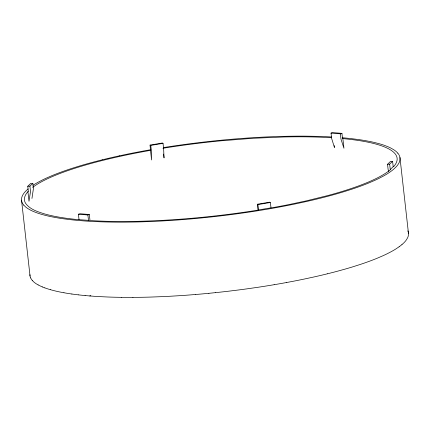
<?xml version="1.0" encoding="UTF-8"?>
<svg xmlns="http://www.w3.org/2000/svg" width="430" height="430" viewBox="0 0 430 430"><rect width="100%" height="100%" fill="white"/><g stroke="black" fill="none" stroke-linecap="round" stroke-linejoin="round"><path stroke-width="0.64" d="M31.954 198.445L33.416 188.657L32.82 183.309L30.713 183.422L27.762 186.265L28.364 191.619L27.918 191.646A187.491 37.061 -6.4 0 0 25.752 203.535C30.17 209.501 37.754 211.753 44.532 213.903A187.491 37.061 -6.4 0 0 78.701 219.676L88.494 220.332L87.892 214.978L89.327 214.495L89.929 219.848M27.762 186.265L29.906 186.12L32.82 183.309M389.65 164.163L390.252 169.517L393.197 166.673L392.595 161.32L389.65 164.163L387.543 164.276L388.139 169.63L388.822 171.414M387.543 164.276L390.456 161.465L392.595 161.32M28.058 188.947L25.725 191.124A189.823 37.517 -6.4 0 0 23.897 193.269L22.962 194.677A190.425 37.641 -6.4 0 0 21.78 197.44L21.5 199.45A189.506 37.458 -6.4 0 0 21.736 201.407L22.183 202.675A190.469 37.647 -6.4 0 0 23.736 205.126M401.937 244.584L403.555 243.133A190.393 37.63 -6.4 0 0 406.103 240.262L407.42 238.155A189.791 37.512 -6.4 0 0 408.221 236.097L408.5 234.081A189.786 37.512 -6.4 0 0 408.263 232.125L407.817 230.856M399.104 246.793L395.772 249.018A190.393 37.63 -6.4 0 1 390.585 252.007L387.677 253.506A189.786 37.512 -6.4 0 1 382.926 255.759L377.728 258.005A190.393 37.63 -6.4 0 1 370.128 260.988L366.048 262.467A189.791 37.512 -6.4 0 1 359.593 264.665L352.756 266.837A189.797 37.512 -6.4 0 1 345.553 268.976L338.007 271.072A190.393 37.63 -6.4 0 1 327.44 273.792M33.062 185.26L34.223 184.513A189.506 37.458 -6.4 0 1 38.039 182.277L42.323 180.025A189.582 37.474 -6.4 0 1 47.074 177.773L52.272 175.526A190.35 37.625 -6.4 0 1 59.872 172.548L63.952 171.065A190.624 37.679 -6.4 0 1 72.643 168.141L77.244 166.695A190.425 37.641 -6.4 0 1 86.924 163.851L91.993 162.459A190.35 37.625 -6.4 0 1 102.55 159.74M334.234 145.576L334.449 147.506L331.632 138.439L331.03 133.09L332.471 132.607L341.936 133.359L342.538 138.713L342.861 138.611A187.491 37.061 -6.4 0 1 393.644 166.641L393.197 166.673M88.494 220.332L88.193 220.434A187.491 37.061 -6.4 0 0 258.607 210.023L257.892 204.599L257.328 204.239L257.93 209.587M85.075 295.555L89.816 295.964L90.811 295.641M79.023 219.579L78.421 214.226L79.969 213.753L89.327 214.495M331.03 133.09L340.388 133.832L341.936 133.359M102.566 159.734L108.048 158.407M327.434 273.797L321.952 275.125A189.797 37.512 -6.4 0 1 313.486 277.065L304.768 278.946A190.393 37.63 -6.4 0 1 292.792 281.349L286.649 282.505M119.389 155.832L125.232 154.585A189.823 37.517 -6.4 0 1 134.187 152.768L143.346 151.027A189.506 37.458 -6.4 0 1 150.812 149.688M32.68 187.351A187.491 37.061 -6.4 0 1 150.505 150.36L150.049 145.077L162.47 142.986L163.029 143.351L163.631 148.699L164.034 157.917L163.604 154.053M150.049 145.077L150.758 145.415L163.029 143.351M390.252 169.517L390.687 169.495A187.491 37.061 -6.4 0 1 366.849 182.707L363.2 184.174A187.491 37.061 -6.4 0 1 327.735 195.569L306.407 200.842L289.159 204.524A187.491 37.061 -6.4 0 1 271.056 207.926L270.309 202.508L257.892 204.599M270.911 207.857L258.489 209.947M274.152 284.708L267.793 285.751A189.791 37.512 -6.4 0 1 258.156 287.251L248.406 288.654A189.791 37.512 -6.4 0 1 238.58 289.971L228.696 291.185A190.393 37.63 -6.4 0 1 215.511 292.642M257.328 204.239L269.605 202.17L270.309 202.508M215.489 292.647L208.883 293.308M195.725 294.491L189.184 295.007A189.791 37.512 -6.4 0 1 179.444 295.695L169.818 296.265A189.791 37.512 -6.4 0 1 160.32 296.716L150.989 297.06A189.791 37.512 -6.4 0 1 141.841 297.281L132.908 297.388M121.368 297.345L115.772 297.243A189.791 37.512 -6.4 0 1 107.618 296.996L99.771 296.63A189.791 37.512 -6.4 0 1 92.246 296.146L89.816 295.964M87.892 214.978L78.421 214.226M342.576 137.767L344.925 137.976A189.829 37.523 -6.4 0 1 351.729 138.686L358.147 139.503A190.571 37.668 -6.4 0 1 366.075 140.766L369.757 141.465A189.506 37.458 -6.4 0 1 374.917 142.604L379.625 143.84A189.759 37.507 -6.4 0 1 383.872 145.173L387.64 146.603A189.501 37.458 -6.4 0 1 390.929 148.119L393.724 149.721A190.469 37.647 -6.4 0 1 396.664 151.978L397.798 153.155M78.271 294.846L71.853 294.029M63.925 292.765L60.243 292.067A190.393 37.63 -6.4 0 1 53.514 290.524L50.374 289.691M44.817 287.89L42.355 286.934M38.087 284.891L36.276 283.816A189.791 37.512 -6.4 0 1 33.986 282.134L32.202 280.376M23.763 205.131L25.547 206.889A189.517 37.458 -6.4 0 0 27.837 208.572L30.632 210.173A190.119 37.577 -6.4 0 0 33.916 211.689L36.378 212.651A190.388 37.63 -6.4 0 0 41.936 214.446L45.021 215.285A190.399 37.636 -6.4 0 0 51.804 216.822L55.486 217.521A190.469 37.647 -6.4 0 0 63.398 218.784L69.832 219.601A189.565 37.469 -6.4 0 0 76.637 220.31L83.807 220.907A189.565 37.469 -6.4 0 0 91.327 221.385L99.174 221.751A189.501 37.458 -6.4 0 0 107.328 221.998L112.923 222.1A190.469 37.647 -6.4 0 0 124.463 222.143L133.402 222.036A189.501 37.458 -6.4 0 0 142.545 221.815L148.748 221.6A190.683 37.69 -6.4 0 0 161.374 221.02L171.006 220.45A189.523 37.458 -6.4 0 0 180.745 219.762L187.286 219.246A190.425 37.641 -6.4 0 0 200.445 218.064L210.351 217.053A189.759 37.507 -6.4 0 0 220.257 215.941L226.852 215.14A190.641 37.679 -6.4 0 0 239.967 213.414L249.712 212.006A189.592 37.474 -6.4 0 0 259.354 210.506L268.863 208.926A189.823 37.523 -6.4 0 0 278.21 207.26L284.343 206.11A190.307 37.614 -6.4 0 0 296.329 203.702L305.047 201.821A189.523 37.458 -6.4 0 0 313.513 199.88L318.995 198.552A190.544 37.663 -6.4 0 0 334.637 194.435L337.115 193.731A190.055 37.566 -6.4 0 0 344.317 191.592L351.154 189.42A189.641 37.485 -6.4 0 0 357.61 187.222L361.689 185.744A190.501 37.652 -6.4 0 0 369.289 182.761L374.487 180.514A189.517 37.458 -6.4 0 0 379.233 178.262L383.522 176.015A189.764 37.507 -6.4 0 0 387.333 173.774L389.607 172.285A190.571 37.668 -6.4 0 0 393.498 169.345L395.837 167.162A189.759 37.507 -6.4 0 0 397.664 165.018L398.599 163.61A190.635 37.679 -6.4 0 0 399.776 160.852L400.061 158.837A189.565 37.469 -6.4 0 0 399.825 156.88L399.379 155.612A190.635 37.679 -6.4 0 0 397.798 153.15M30.621 277.92L30.175 276.651A189.791 37.512 -6.4 0 1 29.939 274.695M399.959 157.525L408.478 233.425M342.861 138.611L343.946 148.264L340.99 139.186L340.388 133.832M150.758 145.415L151.36 150.769L151.586 160.014L150.505 150.36M29.906 186.12L30.503 191.468L28.998 201.299L27.918 191.646M21.521 200.106L30.041 276.006M162.954 148.264A187.491 37.061 -6.4 0 1 220.955 140.82L253.114 138.277L283.988 136.971A187.491 37.061 -6.4 0 1 331.519 137.734M286.665 282.499A190.393 37.63 -6.4 0 1 274.163 284.703M208.916 293.303A190.393 37.63 -6.4 0 1 195.752 294.486M132.945 297.377A190.393 37.63 -6.4 0 1 121.405 297.334M71.901 294.023A190.393 37.63 -6.4 0 1 63.973 292.76M50.428 289.686A190.393 37.63 -6.4 0 1 44.87 287.89M42.409 286.928A190.393 37.63 -6.4 0 1 38.136 284.886M32.255 280.371A190.393 37.63 -6.4 0 1 30.675 277.92M108.097 158.396A190.624 37.679 -6.4 0 1 119.438 155.816M85.124 295.555A189.791 37.512 -6.4 0 1 78.319 294.851M163.486 147.576A190.683 37.69 -6.4 0 1 175.085 145.802L181.594 144.878A189.829 37.523 -6.4 0 1 191.42 143.561L201.304 142.346A190.469 37.647 -6.4 0 1 214.511 140.884L221.117 140.223A190.425 37.641 -6.4 0 1 234.275 139.041L240.816 138.525A190.425 37.641 -6.4 0 1 253.781 137.638L260.182 137.267A189.512 37.458 -6.4 0 1 269.68 136.815L279.011 136.477A189.823 37.517 -6.4 0 1 288.159 136.251L297.092 136.149A189.506 37.458 -6.4 0 1 305.789 136.159L314.228 136.288A190.425 37.641 -6.4 0 1 325.037 136.643L330.229 136.901A189.823 37.523 -6.4 0 1 331.508 136.976M401.964 244.557A189.791 37.512 -6.4 0 1 399.126 246.761"/></g></svg>
